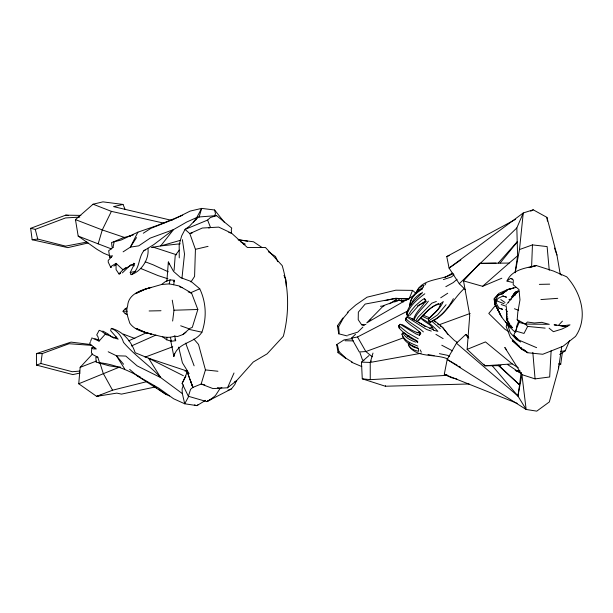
<?xml version="1.0" encoding="UTF-8"?>
<svg xmlns="http://www.w3.org/2000/svg" width="613" height="613" viewBox="0 0 613 613"><rect width="100%" height="100%" fill="white"/><g stroke="black" fill="none" stroke-linecap="round" stroke-linejoin="round"><path stroke-width="0.92" d="M80.111 373.018L72.824 374.589L36.451 365.08L36.451 353.594L71.024 342.115L90.862 344.537M506.729 319.679L509.434 324.499L506.729 319.679L506.614 312.929L506.645 316.331M147.925 248.288C149.534 259.023 141.235 271.521 131.082 274.685L130.217 272.532L134.73 263.36L122.991 269.774L118.976 273.942L116.079 269.605L116.056 263.329L111.229 266.333L110.708 267.314L108.217 262.119L108.225 260.41L112.531 255.797L110.079 256.134L109.727 257.268L111.535 257.552M234.664 381.715L236.365 380.941L234.856 384.489L231.43 388.903L206.796 401.622L188.36 396.274L190.582 389.286L192.85 387.408L201.148 384.052L212.972 388.588L227.515 387.791L236.365 380.941L253.261 362.015L267.122 353.847L283.344 336.269C289.436 313.082 288.915 288.646 282.225 265.644L265.444 247.468L247.353 247.468L231.561 233.178L231.27 229.775L231.752 228.082L216.535 215.607L197.907 217.063L189.593 226.09L185.034 229.423L189.815 233.584L195.432 249.338L194.582 276.44L190.934 281.98M531.601 266.732L532.459 244.894L547.118 246.587L549.24 270.21M468.547 337.096L465.75 334.476L456.44 343.188L447.184 359.479L526.146 409.469L536.758 411.139L549.325 401.944L558.535 368.62L558.612 366.735M166.759 339.824L166.897 337.334L170.36 337.265L174.759 336.253L175.686 340.705L171.372 341.242L166.759 339.824L162.69 336.882L145.856 332.637L136.209 328.468L145.856 332.637L151.281 334.093M551.125 350.766L549.685 376.98L535.065 378.888L521.924 374.635L504.783 347.456L506.491 349.762M170.675 340.422L173.854 356.467C177.732 341.748 194.505 343.694 201.93 332.208C206.834 317.925 206.282 302.439 199.731 288.769L191.087 281.436L180.574 277.612L173.517 271.383L168.337 261.966L166.866 281.352M500.959 365.632L484.814 365.8L467.129 349.372L469.734 315.228L463.52 280.884L479.703 263.375L496.017 263.138M174.077 270.402L175.234 255.414L179.287 250.135M133.557 265.674L133.764 263.192M413.675 319.021C415.836 311.611 422.61 306.883 425.935 300.362L424.403 298.462L421.376 300.531L415.445 305.619L411.093 310.799L407.99 315.726L406.703 314.645C407.561 304.761 416.94 299.113 422.441 292.202M517.18 319.695L525.303 324.078L527.418 322.032L534.375 322.982L541.67 322.338L549.286 324.323L525.303 324.078L519.119 322.407L517.18 319.695L517.839 311.979L519.985 299.834L518.973 289.551L513.196 284.746L513.296 279.88L510.629 278.356L506.989 281.045L512.261 282.371M154.76 387.087L121.466 394.121L116.838 393.109L96.609 396.358L78.74 383.769L80.157 367.363L92.54 353.962M95.084 348.153L93.781 347.173L91.827 347.832L91.398 352.621L92.295 354.391L97.804 357.172L99.551 362.735C114.095 364.275 127.719 370.137 140.438 377.118M515.188 272.731L519.495 249.545L523.257 212.956L533.233 209.815L546.903 217.354L556.949 255.023L560.267 274.555M516.223 330.192L516.644 326.277L518.828 320.829L519.119 322.407L513.771 335.273L517.326 339.456L516.345 339.426L510.177 332.667L507.173 323.22M507.802 318.04L507.495 320.814L507.166 318.906L507.832 320.377M519.694 383.937L521.065 372.627M172.636 321.043L173.977 310.224L172.253 300.178M409.538 306.738C409.515 298.508 416.135 292.922 422.449 288.869M417.844 346.107C411.798 343.571 404.212 341.157 401.936 334.223L402.917 332.936C405.331 337.893 410.626 340.299 415.545 342.077L417.683 341.387L417.629 342.659L417.2 341.18C411.07 337.02 403.875 334.001 399.163 327.978L398.825 325.672L400.113 324.254L416.104 333.993L419.445 335.319L420.817 333.372C416.534 328.277 409.905 325.541 405.607 320.346L406.419 317.396L408.112 316.592L424.832 325.802L433.161 329.74M399.163 327.978L398.825 325.672L400.113 324.254M36.451 365.08L40.864 363.494L42.22 353.594L69.047 343.724L91.904 345.38M562.389 352.253L560.711 364.36L558.91 364.927M558.535 368.62L561.769 346.399M181.969 278.164L184.505 254.058L182.383 239.652M456.44 343.188L517.931 396.006L521.924 374.635L526.146 409.469L517.931 396.006L519.579 384.88L498.607 365.241M515.066 272.685L517.61 255.774L516.828 227.929L523.257 212.956L449.084 268.073L459.275 283.75L465.443 289.734M180.674 325.787L188.957 328.76L192.29 327.388L197.838 309.496L191.562 293.068L179.318 285.995L173.686 284.754L174.398 280.287L170.077 279.88L165.548 281.451L161.564 284.501L145.151 289.221L135.458 293.688L145.151 289.221L151.219 287.367C141.45 289.964 128.324 293.75 127.642 305.849C125.435 311.672 128.102 317.657 129.803 323.22C134.737 330.223 143.526 332.001 151.288 334.093M416.281 292.516C421.867 277.827 442.011 280.831 453.237 273.421M410.082 304.699L410.411 302.998M190.881 381.493L192.85 387.408L186.911 370.965L186.26 374.367L182.13 383.431L188.36 396.274M109.727 257.268L108.662 250.732L112.999 247.506L114.171 241.752L120.96 240.097L137.902 232.174L157.342 225.446L182.712 215.224M161.564 284.501L169.219 283.896L170.077 279.88M513.548 296.815L514.33 293.298L517.111 291.65L515.341 293.443L514.79 294.884M410.572 302.148C411.637 295.159 417.637 290.838 423.123 287.267M173.854 356.467L174.598 353.701M507.127 323.128L506.177 326.606L510.453 337.564L517.28 344.253M419.445 335.319L420.472 332.637M411.216 304.738C412.365 299.772 416.534 296.171 420.656 293.527L422.035 293.704M447.521 375.317L370.252 379.654L370.237 362.421L372.988 353.073M111.474 248.924L98.164 243.851L102.271 229.944L111.397 211.362L163.939 223.17M347.15 335.924L338.767 333.817L339.158 332.499L338.637 326.706L343.38 318.07L348.207 312.316M193.869 339.05L198.535 344.437L205.439 369.915L201.148 384.052L204.78 384.857M187.394 371.194L148.568 358.214L135.159 352.72C131.573 341.625 122.945 331.097 111.328 328.376L110.608 330.645L118.14 339.196L105.39 334.024L101.222 331.058L99.168 330.315L96.731 334.928L97.965 336.729L99.068 341.119L105.39 334.024L106.923 334.974M90.594 341.387L91.513 338.79M183.555 384.857L182.069 388.926L182.345 393.592L184.712 403.783L196.949 405.622L205.585 400.327M407.99 315.726L406.703 314.645C409.859 305.634 417.43 299.328 424.824 293.757M440.548 303.688C439.184 310.722 432.456 313.894 428.456 319.074L428.617 320.944L430.104 322.162C445.682 316.032 452.455 299.412 464.095 288.662M506.507 318.093L507.166 316.446M199.049 217.27L201.623 208.397L214.604 209.983L224.243 222.167M409.04 298.998L412.58 290.378L415.898 293.259M559.654 354.498L565.209 350.851L569.584 340.59M414.036 320.063C416.894 312.431 423.844 307.519 428.387 301.129M227.515 387.791L234.005 372.995M369.026 355.525L361.471 362.145L362.275 378.826L385.347 386.236L385.577 385.723M415.698 293.006L418.932 288.049L423.506 285.175L423.529 286.961M173.663 281.75L174.398 280.287M145.473 249.775L143.84 250.763C137.91 258.012 140.185 269.789 131.082 274.685M137.902 232.174L130.362 247.131L123.113 251.851M182.13 383.431L185.908 376.114M545.149 328.124L527.655 326.43L524.008 333.441L515.801 331.081M193.386 222.465L196.758 217.523L201.623 208.397L190.137 211.094L174.115 219.125L150.875 228.343L143.296 233.224M406.703 314.645L407.224 313.695L406.894 312.377M514.851 295.466L516.613 292.324L515.341 293.443L518.882 291.321M478.791 265L479.703 263.375L509.181 263.061L517.61 255.774M453.375 298.7C448.195 308.584 440.356 317.373 430.104 322.162L428.617 320.944L437.544 314.921L446.057 304.699M214.366 215.799L215.508 213.945L214.604 209.983M416.212 320.124L418.112 317.151L431.774 303.205L436.356 301.458M188.681 396.458L184.712 403.783L173.563 398.734L158.69 388.098L136.645 375.455L129.657 369.371M136.538 237.553L130.362 247.131L138.737 245.851L150.162 238.135L173.533 229.599L186.72 222.029L196.758 217.523M506.989 281.045C511.916 269.559 525.556 268.103 536.237 265.544L553.516 271.061L566.703 276.808C581.063 292.562 588.526 317.526 575.538 336.407L563.086 346.222L542.773 354.26L527.785 352.751L521.77 349.341L512.299 340.514L519.678 346.337M221.906 387.531L220.205 388.305L215.416 395.584L210.872 399.4L206.796 401.622L212.427 398.136M514.33 293.298L511.679 297.167L515.732 291.535M90.295 342.261L89.674 343.15L90.739 344.805L96.341 348.966L93.13 348.889L91.827 347.832M338.767 333.817L337.449 325.802L342.897 318.017M424.709 285.283L425.912 283.589M428.456 319.074C433.981 313.695 440.019 308.975 443.299 301.581L440.05 304.017C430.196 305.404 424.449 315.281 417.499 321.526M195.739 220.067L197.907 217.063M516.2 293.466L518.177 290.777L516.284 292.478M361.471 362.145L370.237 362.421L371.309 360.98M500.147 263L517.518 241.675M516.613 292.324L508.139 302.424M126.906 314.446L125.167 313.726L123.044 311.251L125.098 308.768L126.784 307.994M495.496 305.381L488.791 313.427L505.051 329.426L508.3 331.181M494.515 298.416L498.89 293.389L507.863 289.405L513.74 288.026L507.656 289.62L501.894 294.148L507.656 289.62L513.74 288.026M120.73 272.877L119.849 273.881L118.976 273.942L120.439 272.892M498.262 262.992L517.364 241.591M401.936 334.223L402.917 332.936M405.607 320.346L405.538 318.476L406.856 317.028L426.64 329.503L431.268 331.089M499.051 308.186L502.484 309.251L499.051 308.186L496.499 303.642L496.078 300.654L498.2 298.347L502.951 296.01L506.376 297.136L502.951 296.01M345.632 358.314L338.016 352.628L338.943 351.617L337.625 345.977L336.744 344.606L344.016 339.886L352.352 338.552M562.42 321.143L558.382 325.434L554.068 324.829L556.75 325.128M419.047 290.869L419.644 290.24M409.729 315.58L418.625 305.512L424.181 301.857L426.066 301.68M497.013 306.607L494.944 304.83L494.093 298.952L498.246 294.615L500.982 294.263M130.692 264.816L122.378 272.892M362.911 327.104L358.23 331.641M369.547 320.599L370.873 319.304M459.275 283.75L516.828 227.929M403.622 337.755L365.846 351.555L359.287 351.962L351.502 338.123L355.532 334.238M416.986 321.756C423.292 314.821 429.759 307.159 438.693 303.496M179.264 257.858L179.18 244.503L181.709 235.806L185.034 229.423L207.608 220.075L210.351 217.561L216.535 215.607M174.238 335.993L177.486 336.545L183.049 334.499L188.835 329.327L201.93 332.208M347.303 312.423L355.647 305.09L367.064 297.182L395.814 290.194L412.58 290.378M109.796 255.759L103.658 253.238L97.153 249.445L78.188 236.089L75.453 219.615L93.084 204.206L102.946 201.861L123.006 204.436L125.198 209.592M463.52 280.884L482.607 286.302L509.181 263.061M457.053 279.298L453.229 282.608L445.82 286.677M113.865 266.073L116.478 264.425M198.328 404.488L196.949 405.622L194.344 404.94M454.018 274.831L451.375 277.007L443.36 279.589M183.049 334.499L185.946 332.254M125.903 267.575L122.991 269.774L116.056 263.329M460.884 259.904L449.084 268.073L446.754 256.541L515.602 219.347M389.692 303.795L396.435 299.32L395.783 298.332L365.156 304.071L358.344 312.14L358.222 319.702L361.639 324.76L364.329 325.633M440.724 297.788L447.72 293.244M502.66 293.091L506.683 290.485L497.802 295.765L495.756 299.872L495.112 304.163L498.476 310.868L496.277 306.5M125.397 313.435L126.125 312.959M420.717 289.62L422.127 288.738M396.741 301.358L399.109 299.895L403.331 301.956M413.683 295.619L366.727 322.913L383.73 305.542L399.109 299.895M444.984 277.428L452.402 273.114M143.84 250.763L153.809 244.602L173.533 229.599L160.675 245.936L151.35 247.483M507.181 303.312L508.736 302.424M530.72 211.179L533.233 209.815M351.502 338.123L357.525 336.981L408.296 310.699M417.599 305.879L426.066 301.496M113.964 241.683L123.113 237.775L133.251 234.978M155.855 335.104L131.427 345.97M128.669 340.843L146.951 332.522M190.382 292.876L199.731 288.769M78.74 383.769L120.156 366.819M113.65 338.161L116.286 337.05M482.607 286.302L501.825 278.218M467.129 349.372L485.473 341.916L512.238 363.907L518.276 367.769M446.754 256.541L449.413 255.498M80.157 367.363L96.433 361.034M145.066 357.134L172.72 346.782M228.059 390.213L231.43 388.903M146.607 381.692L112.547 390.205L96.609 396.358L100.946 395.14M88.188 242.963L67.836 247.629L32.152 239.744L30.65 228.32L35.27 229.362L65.499 217.944L79.797 217.086M30.65 228.32L65.706 215.155L80.862 215.408M407.216 336.437L409.017 335.786M417.108 332.828L419.805 331.84M429.698 328.223L432.403 327.242M439.598 324.606L470.171 313.435M519.495 249.545L532.459 244.894M185.026 371.187L186.835 370.604M408.342 299.213L405.247 300.546L394.941 300.247M347.816 335.188L357.839 332.131M530.889 267.092L529.096 267.628L536.237 265.544L531.785 266.831M192.52 232.787L189.815 233.584L202.298 228.028L218.711 227.109L231.561 233.178L228.81 232.434M208.711 228.013L210.512 227.484L207.608 220.075M114.171 241.752L111.551 242.495L112.125 247.353L112.999 247.506M180.23 240.373L160.675 245.936L180.299 243.775M110.708 267.314L111.666 267.076M128.899 236.518L130.653 236.097M195.432 249.338L208.052 246.357M130.217 272.532L135.251 271.344M123.006 204.436L113.566 206.627L172.031 220.465M513.342 288.033L515.977 287.436M511.48 298.937L508.974 299.489L510.821 299.803M384.841 300.669L395.783 298.332L408.089 298.952L395.776 298.339M86.977 242.051L65.568 246.127L37.745 239.062L32.152 239.744M370.237 362.421L421.039 353.272M243.476 244.418L245.323 244.135L240.955 241.943M97.804 357.172L95.873 357.157L96.164 362.291L99.551 362.735M560.596 351.402L565.209 350.851M516.154 370.98L519.954 370.597M197.838 309.496L173.977 310.224M380.428 306.255L384.052 305.918M557.73 298.339L540.888 299.558M79.866 371.064L72.288 371.723L40.864 363.494M512.238 363.907L484.814 365.8L483.879 364.199M361.639 324.76L365.9 324.499M385.347 386.236L469.144 383.968M539.356 284.371L549.692 284.156M149.12 310.967L160.997 310.73M127.243 311.205L123.044 311.251M36.451 353.594L42.22 353.594M119.987 367.463L109.175 365.815L98.593 362.873M496.492 299.88L495.756 299.872L497.082 300.462M345.019 340.751L353.394 340.882M429.399 321.733L431.245 321.764M115.826 366.467L117.704 366.62M162.69 336.882L166.897 337.334M362.275 378.826L370.252 379.654M205.439 369.915L217.944 371.248M420.434 333.265C413.499 332.215 407.929 327.457 401.806 324.43M65.706 215.155L68.487 215.454M560.336 325.526L567.017 326.606L569.99 324.852L563.025 325.825L558.382 325.434L567.017 326.606L561.876 329.089L553.386 331.694L549.095 328.185M434.104 355.67L428.004 354.559M247.598 241.193L238.082 239.737L253.529 241.79L262.157 247.568M498.246 294.615L499.082 294.761M169.219 283.896L173.686 284.754M439.429 353.655L447.582 355.333L449.704 356.597M447.061 358.682C435.153 353.747 416.61 358.122 408.833 345.763M217.485 387.7L220.205 388.305M456.838 379.003L451.291 377.631L444.279 374.313L447.184 359.479L457.129 365.218M434.058 330.353L437.889 331.342C432.954 325.672 427.322 321.434 420.786 317.955C424.495 322.722 431.782 323.963 433.766 330.353M447.046 375.041L444.279 374.313L517.196 403.346M501.219 304.546L506.231 306.285L506.974 315.044M558.872 363.861L560.711 364.36L559.087 363.363M510.629 278.356L512.353 278.884M176.705 254.832L152.752 247.001M167.893 278.785L158.016 275.589L140.484 268.379M124.807 237.56L102.271 229.944L75.453 219.615M99.237 340.215L94.793 338.652M504.085 303.711L496.078 300.654M416.817 340.728C412.051 339.479 407.806 336.798 404.664 333.012M188.176 291.849L191.562 293.068M514.43 308.745L518.644 310.301M145.189 261.782L153.173 264.824L168.253 271.804M423.008 315.151L429.79 317.871M123.305 334.093L134.891 338.529M78.188 236.089L98.164 243.851M179.617 286.754L182.03 287.689M93.084 204.206L111.397 211.362M494.093 298.952L496.538 299.941M131.718 264.77L134.347 265.858M536.628 347.678L519.203 340.238L513.771 335.273M99.068 341.119L91.82 337.916M351.563 362.229L361.785 366.574M136.645 375.455L166.108 394.473L169.51 395.952M515.181 370.321L521.265 372.988M428.449 319.22L422.089 316.178M441.774 345.226L452.532 350.866M102.769 331.035L108.164 334.077L112.516 337.61M108.194 351.762L116.409 355.755L123.596 364.237M418.411 348.284C412.319 345.747 405.086 343.111 402.603 336.299M183.387 375.723L148.568 358.214L160.744 377.623L182.345 393.592M418.671 322.446L420.066 323.181M505.012 302.47L500.767 299.581M111.328 328.376C117.313 330.828 121.681 336.223 123.504 342.353C134.553 355.433 149.135 364.95 160.744 377.623L137.151 365.892L125.811 356.069L116.409 355.755L124.776 369.11M515.916 332.139L513.648 330.844L510.353 327.58L505.357 321.649L510.713 327.702C505.411 322.139 499.993 316.224 497.626 308.745L498.116 309.251M418.227 338.79L407.706 332.859L398.825 325.672M458.792 366.176L460.447 367.133M435.92 334.361L443.145 338.637M516.345 339.426L520.636 342M352.559 362.321L346.169 358.36L338.943 351.617M411.584 318.438L413.706 319.756M363.953 360.758L362.444 359.816L360 352.789M457.589 342.529L454.425 340.491L448.18 334.437L442.923 327.963M506.108 304.6L506.637 304.937M125.328 309.075L125.994 309.504M507.457 364.451L521.663 373.922M268.425 251.782L275.482 256.51L277.796 261.659M420.763 323.549L425.253 326.614M153.694 385.853L156.798 388.006M158.346 389.086L166.108 394.473M513.755 294.753L514.721 295.489M337.449 325.802L338.637 326.706M437.383 323.695L438.77 324.76M440.149 325.825L441.536 326.89M523.364 349.257L527.785 352.751L518.927 346.552L512.299 340.514M372.336 356.812L365.846 351.555L357.525 336.981M433.667 320.009L442.732 327.388L447.865 334.315M433.667 320.553L435.521 322.124M440.226 328.583L431.767 321.197M498.453 365.578L519.579 384.88M405.538 318.476C410.879 323.733 418.035 326.775 423.384 331.917M525.303 324.078L527.655 326.43M507.38 320.913L507.166 318.906M560.228 273.812L561.416 275.214M468.822 338.092L465.75 334.476L467.934 337.173M492.147 365.601L517.931 396.006M505.733 309.527L507.38 311.703M508.836 322.591L509.725 323.871M510.621 325.181L512.437 327.855L510.361 325.71L507.84 321.503M501.802 316.998L499.373 313.235M189.08 373.601L182.398 362.773L178.659 347.142M408.932 342.813L409.913 344.621L413.392 346.989L418.457 348.636L418.602 351.341C414.488 350.375 409.43 348.559 408.25 343.985M174.866 339.25L175.686 340.705M112.547 390.205L103.252 373.394L99.858 362.704M420.219 349.908L421.33 352.123M283.965 275.398L285.896 279.689L286.256 286.164M194.114 365.815L185.678 343.165M424.403 298.462L425.353 300.975M192.85 387.408L186.911 370.965M168.337 261.966L169.311 264.64M554.52 248.058L556.949 255.023M499.135 311.358L499.993 313.856L495.212 304.837L494.714 300.247M521.18 347.54L521.77 349.341M407.224 313.695L407.814 315.703M35.27 229.362L37.745 239.062M170.36 337.265L171.372 341.242M115.895 337.081L116.278 338.705M394.542 300.263L394.91 302.086M336.744 344.606L338.016 352.628M546.903 217.354L547.44 221.109M532.827 352.36L535.065 378.888M401.354 299.65L401.362 301.351"/></g></svg>
